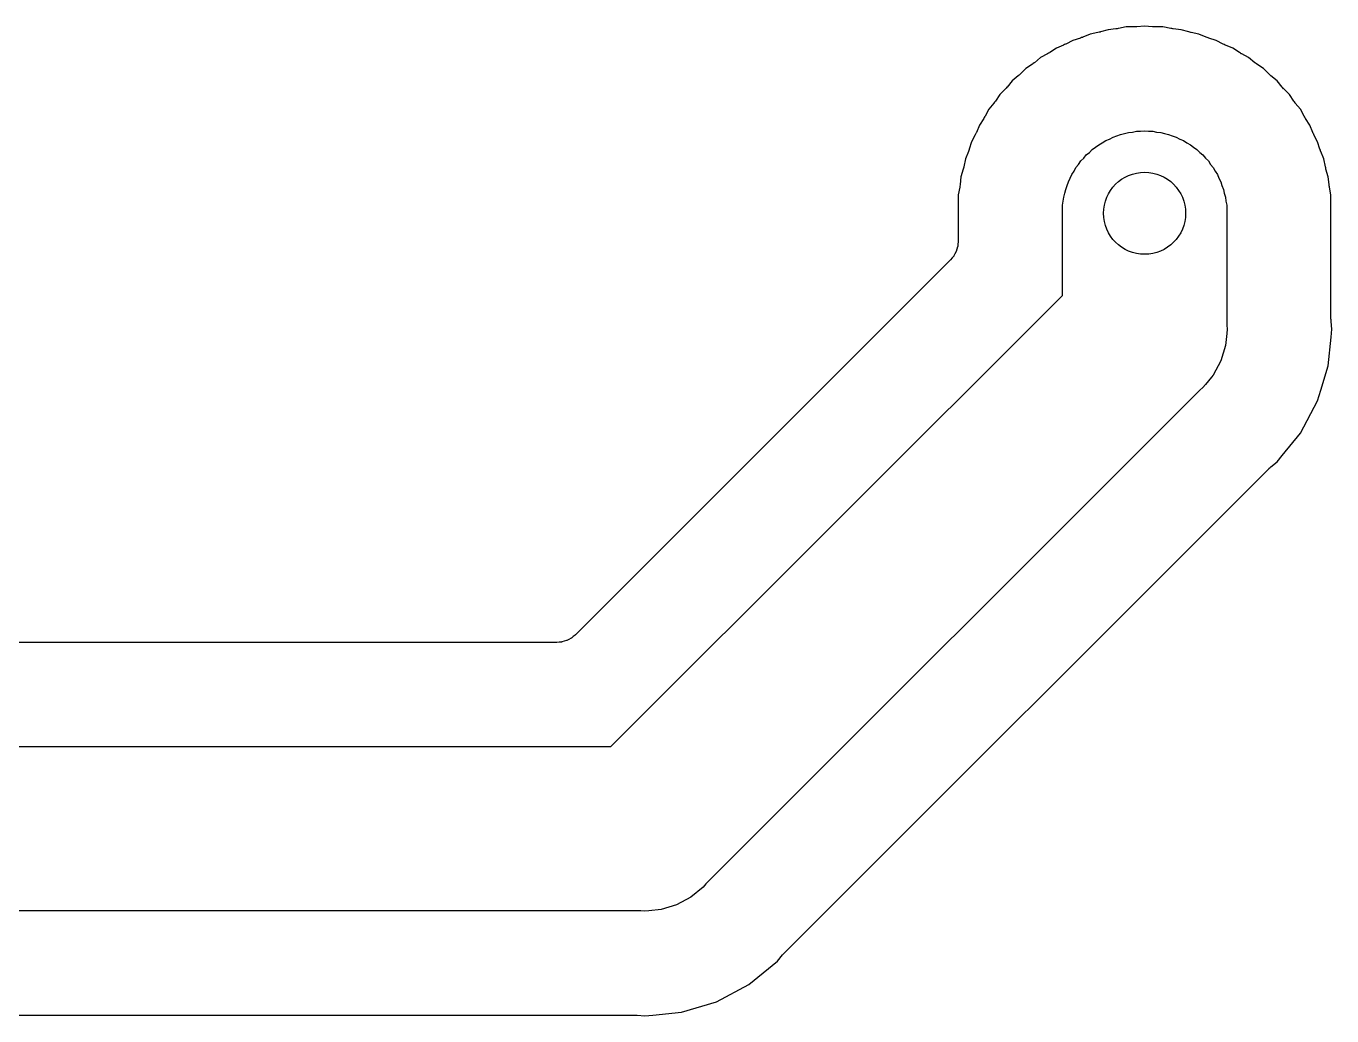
# Model space of a CAD drawing. Extents: x 1.79 to 9.66, y -5.89 to -1.5.
# Drawn here: x 3.4587 to 3.7092, y -4.6383 to -4.4483 of the extents above; entities that cross this region are included whole.
import ezdxf

# ---------------------------------------------------------------- set-up
doc = ezdxf.new("R2010")
doc.units = 0
doc.header["$MEASUREMENT"] = 0
doc.layers.add('BLACK', color=7, linetype='CONTINUOUS')

msp = doc.modelspace()

# ---------------------------------------------------------------- linework, layer by layer
at = {"layer": 'BLACK', "linetype": 'CONTINUOUS'}
for p, q in [((3.6628, -4.44988), (3.6614, -4.45046)), ((3.66429, -4.44958), (3.6628, -4.44988)), ((3.66449, -4.44952), (3.66429, -4.44958)), ((3.6647, -4.44948), (3.66449, -4.44952)), ((3.66477, -4.44946), (3.6647, -4.44948)), ((3.66622, -4.44902), (3.66477, -4.44946)), ((3.66773, -4.44887), (3.66622, -4.44902)), ((3.66794, -4.44883), (3.66773, -4.44887)), ((3.66815, -4.44881), (3.66794, -4.44883)), ((3.66822, -4.4488), (3.66815, -4.44881)), ((3.66971, -4.4485), (3.66822, -4.4488)), ((3.67123, -4.4485), (3.66971, -4.4485)), ((3.67144, -4.44848), (3.67123, -4.4485)), ((3.67165, -4.44849), (3.67144, -4.44848)), ((3.67172, -4.44848), (3.67165, -4.44849)), ((3.67323, -4.44833), (3.67172, -4.44848)), ((3.67474, -4.44848), (3.67323, -4.44833)), ((3.67495, -4.44848), (3.67474, -4.44848)), ((3.67516, -4.4485), (3.67495, -4.44848)), ((3.67523, -4.4485), (3.67516, -4.4485)), ((3.67675, -4.4485), (3.67523, -4.4485)), ((3.67824, -4.4488), (3.67675, -4.4485)), ((3.67845, -4.44882), (3.67824, -4.4488)), ((3.67866, -4.44887), (3.67845, -4.44882)), ((3.67872, -4.44887), (3.67866, -4.44887)), ((3.68024, -4.44902), (3.67872, -4.44887)), ((3.68169, -4.44946), (3.68024, -4.44902)), ((3.6819, -4.4495), (3.68169, -4.44946)), ((3.6821, -4.44957), (3.6819, -4.4495)), ((3.68217, -4.44958), (3.6821, -4.44957)), ((3.68366, -4.44988), (3.68217, -4.44958)), ((3.68506, -4.45046), (3.68366, -4.44988)), ((3.6563, -4.45257), (3.65503, -4.45342)), ((3.6577, -4.45199), (3.6563, -4.45257)), ((3.65788, -4.45189), (3.6577, -4.45199)), ((3.65808, -4.45181), (3.65788, -4.45189)), ((3.65814, -4.45178), (3.65808, -4.45181)), ((3.65948, -4.45107), (3.65814, -4.45178)), ((3.66094, -4.45062), (3.65948, -4.45107)), ((3.66113, -4.45054), (3.66094, -4.45062)), ((3.66133, -4.45049), (3.66113, -4.45054)), ((3.6614, -4.45046), (3.66133, -4.45049)), ((3.68526, -4.45052), (3.68506, -4.45046)), ((3.68545, -4.4506), (3.68526, -4.45052)), ((3.68552, -4.45062), (3.68545, -4.4506)), ((3.68697, -4.45107), (3.68552, -4.45062)), ((3.68831, -4.45178), (3.68697, -4.45107)), ((3.68851, -4.45186), (3.68831, -4.45178)), ((3.68869, -4.45196), (3.68851, -4.45186)), ((3.68876, -4.45199), (3.68869, -4.45196)), ((3.69016, -4.45257), (3.68876, -4.45199)), ((3.69142, -4.45342), (3.69016, -4.45257)), ((3.65204, -4.45539), (3.65187, -4.45551)), ((3.6521, -4.45535), (3.65204, -4.45539)), ((3.65327, -4.45438), (3.6521, -4.45535)), ((3.65461, -4.45367), (3.65327, -4.45438)), ((3.65479, -4.45355), (3.65461, -4.45367)), ((3.65497, -4.45346), (3.65479, -4.45355)), ((3.65503, -4.45342), (3.65497, -4.45346)), ((3.69161, -4.45352), (3.69142, -4.45342)), ((3.69178, -4.45364), (3.69161, -4.45352)), ((3.69185, -4.45367), (3.69178, -4.45364)), ((3.69318, -4.45438), (3.69185, -4.45367)), ((3.69436, -4.45535), (3.69318, -4.45438)), ((3.69453, -4.45547), (3.69436, -4.45535)), ((3.649, -4.45789), (3.64783, -4.45885)), ((3.64915, -4.45774), (3.649, -4.45789)), ((3.64932, -4.45761), (3.64915, -4.45774)), ((3.64937, -4.45756), (3.64932, -4.45761)), ((3.65044, -4.45648), (3.64937, -4.45756)), ((3.6517, -4.45564), (3.65044, -4.45648)), ((3.65187, -4.45551), (3.6517, -4.45564)), ((3.6947, -4.4556), (3.69453, -4.45547)), ((3.69475, -4.45564), (3.6947, -4.4556)), ((3.69602, -4.45648), (3.69475, -4.45564)), ((3.69709, -4.45756), (3.69602, -4.45648)), ((3.69725, -4.45769), (3.69709, -4.45756)), ((3.6974, -4.45784), (3.69725, -4.45769)), ((3.69745, -4.45789), (3.6974, -4.45784)), ((3.69863, -4.45885), (3.69745, -4.45789)), ((3.64654, -4.46039), (3.64546, -4.46146)), ((3.64667, -4.46023), (3.64654, -4.46039)), ((3.64682, -4.46008), (3.64667, -4.46023)), ((3.64686, -4.46003), (3.64682, -4.46008)), ((3.64783, -4.45885), (3.64686, -4.46003)), ((3.69959, -4.46003), (3.69863, -4.45885)), ((3.69974, -4.46018), (3.69959, -4.46003)), ((3.69987, -4.46034), (3.69974, -4.46018)), ((3.69992, -4.46039), (3.69987, -4.46034)), ((3.701, -4.46146), (3.69992, -4.46039)), ((3.64458, -4.46279), (3.64444, -4.46295)), ((3.64462, -4.46273), (3.64458, -4.46279)), ((3.64546, -4.46146), (3.64462, -4.46273)), ((3.70184, -4.46273), (3.701, -4.46146)), ((3.70197, -4.46289), (3.70184, -4.46273)), ((3.70209, -4.46307), (3.70197, -4.46289)), ((3.64336, -4.4643), (3.64265, -4.46563)), ((3.64432, -4.46312), (3.64336, -4.4643)), ((3.64444, -4.46295), (3.64432, -4.46312)), ((3.70213, -4.46312), (3.70209, -4.46307)), ((3.7031, -4.4643), (3.70213, -4.46312)), ((3.70381, -4.46563), (3.7031, -4.4643)), ((3.64155, -4.46732), (3.64097, -4.46872)), ((3.64239, -4.46606), (3.64155, -4.46732)), ((3.64249, -4.46587), (3.64239, -4.46606)), ((3.64261, -4.4657), (3.64249, -4.46587)), ((3.64265, -4.46563), (3.64261, -4.4657)), ((3.70393, -4.46581), (3.70381, -4.46563)), ((3.70403, -4.466), (3.70393, -4.46581)), ((3.70406, -4.46606), (3.70403, -4.466)), ((3.70491, -4.46732), (3.70406, -4.46606)), ((3.70549, -4.46872), (3.70491, -4.46732)), ((3.64076, -4.46917), (3.64004, -4.47051)), ((3.64084, -4.46897), (3.64076, -4.46917)), ((3.64094, -4.46879), (3.64084, -4.46897)), ((3.64097, -4.46872), (3.64094, -4.46879)), ((3.66512, -4.47073), (3.66577, -4.4703)), ((3.66577, -4.4703), (3.66649, -4.47)), ((3.66649, -4.47), (3.66717, -4.46963)), ((3.66717, -4.46963), (3.66792, -4.46941)), ((3.66792, -4.46941), (3.66863, -4.46911)), ((3.66863, -4.46911), (3.6694, -4.46896)), ((3.6694, -4.46896), (3.67014, -4.46873)), ((3.67014, -4.46873), (3.67091, -4.46866)), ((3.67091, -4.46866), (3.67168, -4.4685)), ((3.67168, -4.4685), (3.67245, -4.4685)), ((3.67245, -4.4685), (3.67323, -4.46843)), ((3.67323, -4.46843), (3.674, -4.4685)), ((3.674, -4.4685), (3.67478, -4.4685)), ((3.67478, -4.4685), (3.67554, -4.46866)), ((3.67554, -4.46866), (3.67632, -4.46873)), ((3.67632, -4.46873), (3.67706, -4.46896)), ((3.67706, -4.46896), (3.67782, -4.46911)), ((3.67782, -4.46911), (3.67854, -4.46941)), ((3.67854, -4.46941), (3.67928, -4.46963)), ((3.67928, -4.46963), (3.67997, -4.47)), ((3.67997, -4.47), (3.68069, -4.4703)), ((3.68069, -4.4703), (3.68133, -4.47073)), ((3.70559, -4.46891), (3.70549, -4.46872)), ((3.70567, -4.4691), (3.70559, -4.46891)), ((3.7057, -4.46917), (3.70567, -4.4691)), ((3.70641, -4.47051), (3.7057, -4.46917)), ((3.63944, -4.47242), (3.63885, -4.47382)), ((3.6395, -4.47222), (3.63944, -4.47242)), ((3.63958, -4.47203), (3.6395, -4.47222)), ((3.6396, -4.47196), (3.63958, -4.47203)), ((3.64004, -4.47051), (3.6396, -4.47196)), ((3.66204, -4.47306), (3.66264, -4.47257)), ((3.66264, -4.47257), (3.66319, -4.47202)), ((3.66319, -4.47202), (3.66384, -4.47159)), ((3.66384, -4.47159), (3.66444, -4.47109)), ((3.66444, -4.47109), (3.66512, -4.47073)), ((3.68133, -4.47073), (3.68202, -4.47109)), ((3.68202, -4.47109), (3.68262, -4.47159)), ((3.68262, -4.47159), (3.68327, -4.47202)), ((3.68327, -4.47202), (3.68382, -4.47257)), ((3.68382, -4.47257), (3.68442, -4.47306)), ((3.70686, -4.47196), (3.70641, -4.47051)), ((3.70694, -4.47215), (3.70686, -4.47196)), ((3.70699, -4.47236), (3.70694, -4.47215)), ((3.70702, -4.47242), (3.70699, -4.47236)), ((3.7076, -4.47382), (3.70702, -4.47242)), ((3.63854, -4.47538), (3.63848, -4.47558)), ((3.63856, -4.47532), (3.63854, -4.47538)), ((3.63885, -4.47382), (3.63856, -4.47532)), ((3.66007, -4.47546), (3.66056, -4.47486)), ((3.66056, -4.47486), (3.661, -4.47421)), ((3.661, -4.47421), (3.66155, -4.47366)), ((3.66155, -4.47366), (3.66204, -4.47306)), ((3.68442, -4.47306), (3.68491, -4.47366)), ((3.68491, -4.47366), (3.68546, -4.47421)), ((3.68546, -4.47421), (3.68589, -4.47486)), ((3.68589, -4.47486), (3.68639, -4.47546)), ((3.7079, -4.47531), (3.7076, -4.47382)), ((3.70796, -4.47552), (3.7079, -4.47531)), ((3.638, -4.47724), (3.63785, -4.47876)), ((3.63844, -4.47579), (3.638, -4.47724)), ((3.63848, -4.47558), (3.63844, -4.47579)), ((3.65861, -4.4782), (3.65898, -4.47751)), ((3.65898, -4.47751), (3.65927, -4.47679)), ((3.65927, -4.47679), (3.6597, -4.47615)), ((3.6597, -4.47615), (3.66007, -4.47546)), ((3.68639, -4.47546), (3.68675, -4.47615)), ((3.68675, -4.47615), (3.68718, -4.47679)), ((3.68718, -4.47679), (3.68748, -4.47751)), ((3.68748, -4.47751), (3.68785, -4.4782)), ((3.708, -4.47572), (3.70796, -4.47552)), ((3.70802, -4.47579), (3.708, -4.47572)), ((3.70846, -4.47724), (3.70802, -4.47579)), ((3.70861, -4.47876), (3.70846, -4.47724)), ((3.63778, -4.47924), (3.63748, -4.48073)), ((3.6378, -4.47903), (3.63778, -4.47924)), ((3.63784, -4.47882), (3.6378, -4.47903)), ((3.63785, -4.47876), (3.63784, -4.47882)), ((3.65771, -4.48116), (3.65793, -4.48042)), ((3.65793, -4.48042), (3.65809, -4.47966)), ((3.65809, -4.47966), (3.65838, -4.47894)), ((3.65838, -4.47894), (3.65861, -4.4782)), ((3.68785, -4.4782), (3.68807, -4.47894)), ((3.68807, -4.47894), (3.68837, -4.47966)), ((3.68837, -4.47966), (3.68852, -4.48042)), ((3.68852, -4.48042), (3.68875, -4.48116)), ((3.70865, -4.47896), (3.70861, -4.47876)), ((3.70867, -4.47917), (3.70865, -4.47896)), ((3.70868, -4.47924), (3.70867, -4.47917)), ((3.70898, -4.48073), (3.70868, -4.47924)), ((3.63748, -4.48073), (3.63748, -4.48964)), ((3.65748, -4.4827), (3.65763, -4.48194)), ((3.65748, -4.48348), (3.65748, -4.4827)), ((3.65763, -4.48194), (3.65771, -4.48116)), ((3.68875, -4.48116), (3.68882, -4.48194)), ((3.68882, -4.48194), (3.68898, -4.4827)), ((3.68898, -4.4827), (3.68898, -4.50575)), ((3.70898, -4.50452), (3.70898, -4.48073)), ((3.65748, -4.5), (3.65748, -4.48348)), ((3.63743, -4.49018), (3.63738, -4.49063)), ((3.63748, -4.48971), (3.63743, -4.49018)), ((3.63748, -4.48964), (3.63748, -4.48966)), ((3.63748, -4.48966), (3.63748, -4.48966)), ((3.63748, -4.48966), (3.63748, -4.48966)), ((3.63748, -4.48966), (3.63748, -4.48971)), ((3.63631, -4.49282), (3.63602, -4.49318)), ((3.63661, -4.49247), (3.63631, -4.49282)), ((3.63662, -4.49245), (3.63661, -4.49247)), ((3.63664, -4.49243), (3.63662, -4.49245)), ((3.63685, -4.49202), (3.63664, -4.49243)), ((3.63708, -4.49161), (3.63685, -4.49202)), ((3.6371, -4.49157), (3.63708, -4.49159)), ((3.63708, -4.49159), (3.63708, -4.49161)), ((3.63723, -4.49113), (3.6371, -4.49157)), ((3.63737, -4.49068), (3.63723, -4.49113)), ((3.63738, -4.49063), (3.63737, -4.49066)), ((3.63737, -4.49066), (3.63737, -4.49068)), ((3.63602, -4.49318), (3.56405, -4.56515)), ((3.57087, -4.58661), (3.65748, -4.5)), ((3.709, -4.50473), (3.70898, -4.50452)), ((3.70899, -4.50494), (3.709, -4.50473)), ((3.709, -4.50501), (3.70899, -4.50494)), ((3.70915, -4.50652), (3.709, -4.50501)), ((3.68898, -4.5073), (3.68875, -4.50961)), ((3.68898, -4.50575), (3.68905, -4.50652)), ((3.68905, -4.50652), (3.68898, -4.5073)), ((3.68898, -4.5073), (3.68898, -4.5073)), ((3.709, -4.50803), (3.70915, -4.50652)), ((3.68875, -4.50961), (3.68785, -4.51258)), ((3.70846, -4.51353), (3.709, -4.50803)), ((3.709, -4.50803), (3.709, -4.50803)), ((3.68785, -4.51258), (3.68639, -4.51531)), ((3.68639, -4.51531), (3.68604, -4.51573)), ((3.70704, -4.5182), (3.70846, -4.51353)), ((3.68442, -4.51771), (3.68382, -4.51821)), ((3.68491, -4.51711), (3.68442, -4.51771)), ((3.68604, -4.51573), (3.68491, -4.51711)), ((3.68382, -4.51821), (3.58907, -4.61295)), ((3.7031, -4.52648), (3.70641, -4.52027)), ((3.70641, -4.52027), (3.70704, -4.5182)), ((3.69959, -4.53075), (3.7031, -4.52648)), ((3.69714, -4.53317), (3.69731, -4.53304)), ((3.69731, -4.53304), (3.69745, -4.53289)), ((3.69745, -4.53289), (3.69863, -4.53192)), ((3.69863, -4.53192), (3.69959, -4.53075)), ((3.69959, -4.53075), (3.69959, -4.53075)), ((3.60408, -4.62622), (3.69709, -4.53322)), ((3.69709, -4.53322), (3.69714, -4.53317)), ((3.56364, -4.56549), (3.56328, -4.56578)), ((3.564, -4.5652), (3.56364, -4.56549)), ((3.56403, -4.56516), (3.564, -4.5652)), ((3.56405, -4.56515), (3.56403, -4.56516)), ((3.56403, -4.56516), (3.56403, -4.56516)), ((3.56403, -4.56516), (3.56403, -4.56516)), ((3.56051, -4.56661), (2.87933, -4.56661)), ((3.56097, -4.56657), (3.56051, -4.56661)), ((3.56143, -4.56653), (3.56097, -4.56657)), ((3.56146, -4.56652), (3.56143, -4.56653)), ((3.56148, -4.56652), (3.56146, -4.56652)), ((3.56192, -4.56639), (3.56148, -4.56652)), ((3.56237, -4.56626), (3.56192, -4.56639)), ((3.56239, -4.56624), (3.56237, -4.56626)), ((3.56242, -4.56624), (3.56239, -4.56624)), ((3.56282, -4.56602), (3.56242, -4.56624)), ((3.56323, -4.56581), (3.56282, -4.56602)), ((3.56325, -4.56579), (3.56323, -4.56581)), ((3.56328, -4.56578), (3.56325, -4.56579)), ((2.85433, -4.58661), (3.57087, -4.58661)), ((3.58907, -4.61295), (3.58858, -4.61355)), ((3.58618, -4.61552), (3.58344, -4.61698)), ((3.58858, -4.61355), (3.58618, -4.61552)), ((3.57662, -4.61811), (2.83936, -4.61811)), ((3.57739, -4.61819), (3.57662, -4.61811)), ((3.57816, -4.61811), (3.57739, -4.61819)), ((3.58048, -4.61788), (3.57816, -4.61811)), ((3.57816, -4.61811), (3.57816, -4.61811)), ((3.58344, -4.61698), (3.58048, -4.61788)), ((3.59735, -4.63223), (3.60279, -4.62776)), ((3.60279, -4.62776), (3.60375, -4.62659)), ((3.60375, -4.62659), (3.6038, -4.62653)), ((3.6038, -4.62653), (3.60395, -4.62639)), ((3.60395, -4.62639), (3.60408, -4.62622)), ((3.59114, -4.63555), (3.59735, -4.63223)), ((3.5844, -4.63759), (3.59114, -4.63555)), ((2.84058, -4.63811), (3.57539, -4.63811)), ((3.57539, -4.63811), (3.57546, -4.63811)), ((3.57546, -4.63811), (3.57567, -4.63813)), ((3.57567, -4.63813), (3.57588, -4.63813)), ((3.57588, -4.63813), (3.57739, -4.63828)), ((3.57739, -4.63828), (3.5789, -4.63813)), ((3.5789, -4.63813), (3.57891, -4.63813)), ((3.57891, -4.63813), (3.5844, -4.63759))]:
    msp.add_line(p, q, dxfattribs=at)
at = {"layer": 'BLACK'}
msp.add_circle((3.67323, -4.48425), 0.00787, dxfattribs=at)

doc.saveas('drawing.dxf')
